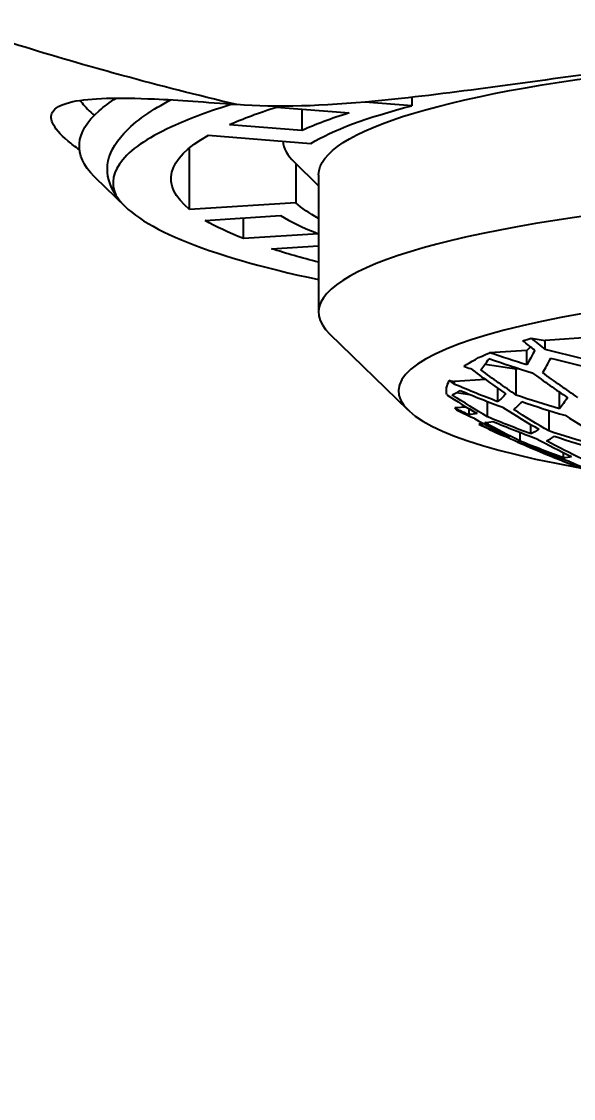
# Model space of a CAD drawing. Header units: millimetres. Extents: x 296 to 1136, y 93 to 687.
# Drawn here: x 419.11 to 426.03, y 447.39 to 460.89 of the extents above; entities that cross this region are included whole.
import ezdxf

# ---------------------------------------------------------------- set-up
doc = ezdxf.new("R2010")
doc.units = ezdxf.units.MM
doc.header["$LTSCALE"] = 0.75
doc.layers.add('DIM', color=3, linetype='Continuous')
doc.styles.get("Standard").update_dxf_attribs({"font": 'arial.ttf'})
doc.dimstyles.new('사본 ISO-25', dxfattribs={"dimtxt": 6, "dimasz": 6, "dimexe": 2.1, "dimexo": 2.1, "dimgap": 2, "dimtad": 1, "dimtih": 1, "dimtoh": 1, "dimdec": 1, "dimdsep": 46, "dimtxsty": 'Standard', "dimcen": 0, "dimclrd": 3, "dimclre": 3, "dimclrt": 4, "dimazin": 2, "dimtp": 0.1, "dimtm": 0.1, "dimtfac": 0.714286, "dimtdec": 1, "dimtmove": 0, "dimatfit": 3, "dimfxl": 1, "dimarcsym": 0})

# ---------------------------------------------------------------- blocks, each defined once
blk = doc.blocks.new('*D84')
at = {"layer": 'DIM', "color": 3, "lineweight": -2, "transparency": 16777216}
for p, q in [((429.635, 478.631), (377.471, 478.631)), ((379.571, 472.631), (379.571, 406.195)), ((379.571, 329.631), (379.571, 396.068)), ((402.472, 323.631), (377.471, 323.631))]:
    blk.add_line(p, q, dxfattribs=at)
at = {"layer": 'DIM', "color": 3, "transparency": 16777216}
for points in [[(378.571, 472.631), (380.571, 472.631), (379.571, 478.631)], [(378.571, 329.631), (380.571, 329.631), (379.571, 323.631)]]:
    blk.add_solid(points, dxfattribs=at)
at = {"layer": 'DIM', "color": 4, "transparency": 16777216, "insert": (379.571, 401.131), "char_height": 6, "attachment_point": 5}
blk.add_mtext('155', dxfattribs=at)

msp = doc.modelspace()

# ---------------------------------------------------------------- linework, layer by layer
for p, q in [((419.485, 460.469), (419.485, 460.469)), ((422.308, 459.818), (423.217, 459.745)), ((424.004, 459.834), (423.419, 459.882)), ((424.004, 459.941), (424.004, 459.834)), ((422.625, 459.793), (422.625, 459.525)), ((422.625, 459.525), (421.717, 459.598)), ((421.453, 459.466), (422.736, 459.362)), ((421.219, 458.534), (421.219, 459.309)), ((422.835, 458.833), (422.531, 459.127)), ((422.549, 459.11), (422.549, 458.618)), ((420.415, 458.569), (420.041, 458.931)), ((422.835, 458.97), (422.835, 457.247)), ((422.549, 458.618), (421.219, 458.534)), ((421.415, 458.398), (422.357, 458.458)), ((421.894, 458.17), (421.894, 458.428)), ((422.835, 458.229), (421.894, 458.17)), ((422.245, 458.044), (422.835, 458.081)), ((423.958, 456.02), (422.974, 456.974)), ((425.498, 456.921), (425.673, 456.895)), ((426.216, 456.93), (425.673, 456.895)), ((425.673, 456.781), (425.673, 456.895)), ((425.443, 456.77), (424.974, 456.74)), ((425.443, 456.77), (425.488, 456.815)), ((425.443, 456.589), (425.443, 456.77)), ((424.922, 456.597), (425.311, 456.54)), ((425.311, 456.54), (425.341, 456.542)), ((425.311, 456.209), (425.311, 456.54)), ((424.472, 456.39), (424.539, 456.38)), ((424.925, 456.405), (424.539, 456.38)), ((424.539, 456.343), (424.539, 456.38)), ((424.564, 456.241), (424.731, 456.216)), ((425.082, 456.125), (425.082, 456.293)), ((425.853, 456.038), (425.853, 456.246)), ((424.689, 456.057), (424.54, 456.048)), ((424.72, 455.963), (424.72, 456.038)), ((424.95, 455.937), (424.95, 456.128)), ((425.721, 455.759), (425.721, 456.016)), ((424.907, 455.849), (424.841, 455.845)), ((425.492, 455.723), (425.492, 455.84)), ((425.13, 455.709), (425.13, 455.732)), ((425.36, 455.633), (425.36, 455.742)), ((425.771, 455.429), (425.771, 455.456)), ((425.903, 455.422), (425.903, 455.488))]:
    msp.add_line(p, q)
at = {"extrusion": (0, 0, -1)}
msp.add_arc((-431.735, 469.978), 15.724, 293.1981, 295.9248, dxfattribs=at)
for centre, major_axis, ratio, start_param, end_param in [((431.735, 458.97), (-8.9, 0), 0.173648, 0, 3.141593), ((431.735, 458.921), (-10.75, 0), 0.173648, 0.37117, 0.501495), ((431.735, 458.921), (-9.35, 0), 0.173648, 0.275208, 0.597456), ((431.735, 458.921), (-10.75, 0), 0.173648, 6.074111, 6.579526), ((431.735, 458.921), (-9.35, 0), 0.173648, 5.971675, 6.095244), ((431.735, 458.921), (-10.75, 0), 0.173648, 5.868957, 5.999282), ((431.735, 458.921), (-10.75, 0), 0.173648, 5.687755, 5.794128), ((431.735, 456.262), (-7.3, 0), 0.173648, 0.518538, 0.546501), ((430.896, 469.804), (3.176, -15.345), 0.754407, 0.729974, 0.74388), ((431.735, 456.262), (-7.3, 0), 0.173648, 0.247305, 0.386799), ((430.059, 470.777), (6.434, 13.485), 0.925417, 3.000571, 3.036167), ((425.132, 470.18), (0.435, 14.217), 0.170948, 2.797359, 2.838393), ((429.853, 470.875), (6.343, 13.295), 0.925417, 2.931508, 2.972367), ((429.868, 469.591), (3.132, -15.133), 0.754407, 0.662886, 0.703725), ((430.64, 469.751), (3.168, -15.308), 0.754407, 0.658089, 0.698372), ((431.735, 456.262), (-7.3, 0), 0.173648, 6.244461, 6.384284), ((429.097, 469.432), (3.076, -14.864), 0.754407, 0.670443, 0.676763), ((430.674, 470.484), (6.638, 13.913), 0.925417, 3.061937, 3.102899), ((428.711, 469.352), (3.041, -14.693), 0.754407, 0.601097, 0.642121), ((425.132, 470.18), (0.435, 14.217), 0.17101, 2.944288, 2.984882), ((430.469, 470.581), (6.581, 13.793), 0.925417, 2.992806, 3.032985), ((425.723, 470.162), (0.443, 14.484), 0.17101, 2.87282, 2.912766), ((431.735, 456.262), (-7.3, 0), 0.173648, 6.085382, 6.113154), ((431.358, 470.157), (6.754, 14.157), 0.925417, 3.127608, 3.143665), ((425.131, 470.18), (0.435, 14.216), 0.170933, 3.090778, 3.131816), ((431.085, 470.288), (6.721, 14.088), 0.925417, 3.056757, 3.097114), ((429.482, 469.512), (3.106, -15.011), 0.754407, 0.593769, 0.63381), ((428.325, 469.272), (3, -14.496), 0.754407, 0.532279, 0.572922), ((425.723, 470.162), (0.443, 14.484), 0.17101, 3.016399, 3.056346), ((425.722, 470.162), (0.443, 14.484), 0.170948, 3.161107, 3.201911), ((431.495, 470.092), (6.764, 14.178), 0.925417, 3.054143, 3.094196), ((429.097, 469.432), (3.076, -14.864), 0.754407, 0.525564, 0.565117), ((430.879, 470.386), (6.685, 14.011), 0.925417, 2.98753, 3.027005), ((427.94, 469.192), (2.953, -14.271), 0.754407, 0.463248, 0.503806), ((431.906, 469.896), (6.767, 14.185), 0.925417, 3.053945, 3.093974), ((426.314, 470.144), (0.451, 14.723), 0.17101, 3.086392, 3.125988)]:
    msp.add_ellipse(centre, major_axis=major_axis, ratio=ratio, start_param=start_param, end_param=end_param, dxfattribs=at)
for centre, major_axis, ratio, start_param, end_param in [((431.735, 458.921), (9.75, 0), 0.173648, 2.633404, 2.777117), ((431.735, 459.414), (9.35, 0), 0.173648, 3.155621, 3.318846), ((431.735, 457.247), (8.9, 0), 0.173648, 6.105932, 9.602032), ((431.735, 458.921), (11.5, 0), 0.173648, 3.244229, 3.827392), ((431.735, 458.921), (9.75, 0), 0.173648, 3.418802, 3.56225), ((431.735, 456.262), (7.9, 0), 0.173648, 5.509136, 10.198852), ((431.026, 469.831), (-3.179, 15.36), 0.754407, 2.395806, 2.412164), ((430.332, 470.647), (-6.537, -13.701), 0.925417, 0.06681, 0.073159), ((424.738, 470.192), (-0.429, -14.022), 0.17101, 0.230533, 0.271806), ((430.127, 470.745), (-6.461, -13.543), 0.925417, 0.101485, 0.142507), ((425.331, 470.174), (-0.438, -14.31), 0.17101, 0.302402, 0.343163), ((429.922, 470.842), (-6.375, -13.361), 0.925417, 0.170789, 0.211429), ((429.739, 469.565), (-3.124, 15.095), 0.754407, 2.43669, 2.477652), ((430.511, 469.724), (-3.163, 15.285), 0.754407, 2.442483, 2.482839), ((428.581, 469.325), (-3.027, 14.63), 0.754386, 2.503605, 2.538961), ((424.738, 470.192), (-0.429, -14.022), 0.17101, 0.082203, 0.123476), ((430.743, 470.451), (-6.655, -13.948), 0.925417, 0.039869, 0.080708), ((431.29, 470.19), (-6.746, -14.144), 0.92539, 6.282918, 6.296602), ((429.354, 469.485), (-3.097, 14.965), 0.754407, 2.5066, 2.54678), ((425.329, 470.174), (-0.438, -14.309), 0.17101, 0.156842, 0.197174), ((430.537, 470.549), (-6.601, -13.836), 0.925417, 0.109789, 0.149829), ((428.196, 469.245), (-2.985, 14.423), 0.754407, 2.567037, 2.607904), ((430.125, 469.645), (-3.146, 15.202), 0.754407, 2.512587, 2.552062), ((431.735, 456.262), (7.3, 0), 0.173648, 3.476964, 3.484686), ((431.7, 469.994), (-6.771, -14.192), 0.925417, 6.276445, 6.298382), ((425.329, 470.174), (-0.438, -14.309), 0.17101, 0.010896, 0.05166), ((431.153, 470.255), (-6.731, -14.109), 0.925417, 0.045157, 0.085443), ((428.968, 469.405), (-3.065, 14.81), 0.754407, 2.575351, 2.61506), ((425.92, 470.156), (-0.446, -14.567), 0.17101, 0.085768, 0.125488), ((430.948, 470.353), (-6.698, -14.039), 0.925417, 0.11534, 0.154726), ((425.92, 470.156), (-0.446, -14.567), 0.17101, 6.224279, 6.264838), ((431.564, 470.059), (-6.767, -14.185), 0.925417, 0.047618, 0.087648), ((428.582, 469.325), (-3.028, 14.63), 0.754407, 2.643679, 2.683197)]:
    msp.add_ellipse(centre, major_axis=major_axis, ratio=ratio, start_param=start_param, end_param=end_param)
for points, knots in [([(421.809, 459.85), (421.31, 459.968), (420.832, 460.09), (420.375, 460.215), (420.206, 460.261), (420.041, 460.308), (419.878, 460.354), (419.44, 460.48), (419.023, 460.607), (418.625, 460.734), (418.474, 460.782), (418.326, 460.831), (418.18, 460.879), (417.864, 460.984), (417.559, 461.089), (417.265, 461.194), (417.065, 461.266), (416.871, 461.337), (416.68, 461.408), (416.286, 461.555), (415.912, 461.702), (415.555, 461.846), (415.486, 461.874), (415.418, 461.902), (415.351, 461.93), (414.956, 462.092), (414.583, 462.253), (414.229, 462.41), (414.209, 462.419), (414.188, 462.428), (414.168, 462.438), (413.936, 462.542), (413.711, 462.645), (413.494, 462.746), (413.386, 462.797), (413.279, 462.847), (413.174, 462.897), (413.153, 462.907), (413.133, 462.917), (413.113, 462.927), (413.049, 462.957), (412.985, 462.988), (412.923, 463.018), (412.728, 463.113), (412.541, 463.206), (412.359, 463.298), (412.294, 463.33), (412.23, 463.363), (412.167, 463.395), (412.148, 463.405), (412.13, 463.414), (412.112, 463.423), (412.046, 463.457), (411.982, 463.49), (411.918, 463.523), (411.744, 463.613), (411.576, 463.702), (411.412, 463.79), (411.381, 463.807), (411.349, 463.824), (411.317, 463.841), (411.214, 463.896), (411.114, 463.951), (411.016, 464.005), (410.879, 464.08), (410.745, 464.154), (410.616, 464.227), (410.595, 464.239), (410.575, 464.25), (410.555, 464.262), (410.469, 464.31), (410.385, 464.358), (410.302, 464.406), (410.164, 464.485), (410.03, 464.563), (409.901, 464.639), (409.891, 464.645), (409.881, 464.651), (409.871, 464.657), (409.775, 464.713), (409.682, 464.769), (409.591, 464.823), (409.533, 464.858), (409.475, 464.893), (409.419, 464.927), (409.373, 464.955), (409.327, 464.983), (409.283, 465.01), (409.275, 465.015), (409.268, 465.019), (409.261, 465.023), (409.188, 465.068), (409.117, 465.112), (409.049, 465.154), (409.011, 465.178), (408.973, 465.201), (408.935, 465.225), (408.905, 465.244), (408.874, 465.263), (408.844, 465.282), (408.802, 465.308), (408.762, 465.334), (408.723, 465.359), (408.709, 465.367), (408.695, 465.376), (408.681, 465.385), (408.587, 465.444), (408.5, 465.5), (408.413, 465.557), (408.363, 465.589), (408.312, 465.622), (408.264, 465.653), (408.261, 465.655), (408.257, 465.657), (408.254, 465.659), (408.219, 465.682), (408.184, 465.706), (408.149, 465.728), (408.084, 465.771), (408.024, 465.811), (407.962, 465.852), (407.914, 465.884), (407.865, 465.916), (407.817, 465.948), (407.789, 465.967), (407.761, 465.986), (407.732, 466.005), (407.675, 466.043), (407.617, 466.082), (407.563, 466.119), (407.508, 466.156), (407.456, 466.192), (407.403, 466.228), (407.363, 466.255), (407.321, 466.284), (407.282, 466.311), (407.236, 466.342), (407.192, 466.372), (407.149, 466.402), (407.117, 466.424), (407.084, 466.447), (407.05, 466.471), (407.043, 466.475), (407.036, 466.48), (407.029, 466.485), (407.003, 466.503), (406.976, 466.522), (406.948, 466.541), (406.923, 466.559), (406.897, 466.577), (406.872, 466.595), (406.841, 466.616), (406.811, 466.637), (406.78, 466.659), (406.756, 466.675), (406.732, 466.692), (406.707, 466.71), (406.679, 466.73), (406.649, 466.751), (406.62, 466.771), (406.606, 466.781), (406.593, 466.79), (406.579, 466.8), (406.489, 466.864), (406.396, 466.929), (406.301, 466.997), (406.262, 467.025), (406.222, 467.053), (406.182, 467.082), (406.176, 467.086), (406.171, 467.089), (406.165, 467.093), (406.14, 467.112), (406.114, 467.13), (406.088, 467.149), (406.037, 467.185), (405.986, 467.222), (405.935, 467.258), (405.895, 467.287), (405.855, 467.316), (405.815, 467.345), (405.767, 467.379), (405.718, 467.414), (405.668, 467.45), (405.645, 467.467), (405.621, 467.484), (405.596, 467.502), (405.556, 467.531), (405.515, 467.56), (405.473, 467.591), (405.441, 467.614), (405.408, 467.637), (405.376, 467.661), (405.343, 467.685), (405.311, 467.708), (405.278, 467.732), (405.253, 467.75), (405.227, 467.769), (405.201, 467.787), (405.176, 467.806), (405.15, 467.824), (405.124, 467.843), (405.064, 467.887), (405.002, 467.932), (404.939, 467.978), (404.9, 468.006), (404.86, 468.034), (404.821, 468.063), (404.789, 468.086), (404.758, 468.109), (404.726, 468.132), (404.685, 468.161), (404.645, 468.191), (404.603, 468.221), (404.575, 468.241), (404.546, 468.262), (404.517, 468.283), (404.513, 468.286), (404.509, 468.289), (404.505, 468.292), (404.445, 468.335), (404.385, 468.379), (404.324, 468.424), (404.245, 468.481), (404.165, 468.539), (404.082, 468.599), (404.017, 468.646), (403.951, 468.694), (403.883, 468.743), (403.865, 468.756), (403.847, 468.77), (403.828, 468.783), (403.778, 468.82), (403.726, 468.857), (403.674, 468.894), (403.618, 468.935), (403.561, 468.976), (403.504, 469.018), (403.354, 469.126), (403.2, 469.239), (403.039, 469.355)], [0.0000005, 0.0000005, 0.0000005, 0.0000005, 0.0317641, 0.0317641, 0.0317641, 0.0434783, 0.0434783, 0.0434783, 0.0750152, 0.0750152, 0.0750152, 0.0869565, 0.0869565, 0.0869565, 0.1128529, 0.1128529, 0.1128529, 0.1304348, 0.1304348, 0.1304348, 0.1669063, 0.1669063, 0.1669063, 0.173913, 0.173913, 0.173913, 0.2150251, 0.2150251, 0.2150251, 0.2173913, 0.2173913, 0.2173913, 0.2445651, 0.2445651, 0.2445651, 0.2582038, 0.2582038, 0.2582038, 0.2608696, 0.2608696, 0.2608696, 0.2692076, 0.2692076, 0.2692076, 0.295145, 0.295145, 0.295145, 0.3043478, 0.3043478, 0.3043478, 0.3070325, 0.3070325, 0.3070325, 0.3166042, 0.3166042, 0.3166042, 0.3427154, 0.3427154, 0.3427154, 0.3478261, 0.3478261, 0.3478261, 0.364495, 0.364495, 0.364495, 0.3876478, 0.3876478, 0.3876478, 0.3913043, 0.3913043, 0.3913043, 0.4068733, 0.4068733, 0.4068733, 0.4327871, 0.4327871, 0.4327871, 0.4347826, 0.4347826, 0.4347826, 0.4541863, 0.4541863, 0.4541863, 0.4666138, 0.4666138, 0.4666138, 0.4766162, 0.4766162, 0.4766162, 0.4782609, 0.4782609, 0.4782609, 0.4947593, 0.4947593, 0.4947593, 0.5041034, 0.5041034, 0.5041034, 0.5115921, 0.5115921, 0.5115921, 0.5217391, 0.5217391, 0.5217391, 0.5254267, 0.5254267, 0.5254267, 0.5501554, 0.5501554, 0.5501554, 0.5643058, 0.5643058, 0.5643058, 0.5652174, 0.5652174, 0.5652174, 0.5754155, 0.5754155, 0.5754155, 0.594159, 0.594159, 0.594159, 0.6086957, 0.6086957, 0.6086957, 0.6171815, 0.6171815, 0.6171815, 0.6344227, 0.6344227, 0.6344227, 0.6521739, 0.6521739, 0.6521739, 0.6656449, 0.6656449, 0.6656449, 0.6813361, 0.6813361, 0.6813361, 0.6932665, 0.6932665, 0.6932665, 0.6956522, 0.6956522, 0.6956522, 0.7045555, 0.7045555, 0.7045555, 0.7128105, 0.7128105, 0.7128105, 0.7227636, 0.7227636, 0.7227636, 0.730276, 0.730276, 0.730276, 0.7391304, 0.7391304, 0.7391304, 0.743209, 0.743209, 0.743209, 0.7700081, 0.7700081, 0.7700081, 0.7810925, 0.7810925, 0.7810925, 0.7826087, 0.7826087, 0.7826087, 0.7896387, 0.7896387, 0.7896387, 0.8032071, 0.8032071, 0.8032071, 0.8136853, 0.8136853, 0.8136853, 0.826087, 0.826087, 0.826087, 0.8320791, 0.8320791, 0.8320791, 0.8421547, 0.8421547, 0.8421547, 0.8499604, 0.8499604, 0.8499604, 0.8576765, 0.8576765, 0.8576765, 0.8636841, 0.8636841, 0.8636841, 0.8695652, 0.8695652, 0.8695652, 0.8834011, 0.8834011, 0.8834011, 0.891971, 0.891971, 0.891971, 0.8986814, 0.8986814, 0.8986814, 0.9072023, 0.9072023, 0.9072023, 0.9130435, 0.9130435, 0.9130435, 0.9138993, 0.9138993, 0.9138993, 0.9258791, 0.9258791, 0.9258791, 0.9411815, 0.9411815, 0.9411815, 0.9532839, 0.9532839, 0.9532839, 0.9565217, 0.9565217, 0.9565217, 0.965466, 0.965466, 0.965466, 0.9750922, 0.9750922, 0.9750922, 0.9999999, 0.9999999, 0.9999999, 0.9999999]), ([(441.66, 459.85), (441.148, 459.806), (440.553, 459.832), (438.977, 459.985), (437.957, 460.14), (435.988, 460.4), (435.079, 460.506), (433.68, 460.612), (433.209, 460.639), (432.395, 460.665), (432.054, 460.671), (431.369, 460.67), (431.025, 460.664), (430.197, 460.636), (429.716, 460.608), (428.276, 460.495), (427.34, 460.382), (425.392, 460.122), (424.412, 459.975), (422.889, 459.831), (422.31, 459.807), (421.809, 459.85)], [0.000012, 0.000012, 0.000012, 0.000012, 0.271477, 0.271477, 0.635767, 0.635767, 0.920807, 0.920807, 1.062786, 1.062786, 1.164876, 1.164876, 1.267684, 1.267684, 1.413159, 1.413159, 1.707685, 1.707685, 2.059972, 2.059972, 2.32523, 2.32523, 2.32523, 2.32523]), ([(419.84, 459.282), (419.787, 459.32), (419.74, 459.356), (419.595, 459.478), (419.53, 459.555), (419.476, 459.68), (419.48, 459.731), (419.552, 459.823), (419.634, 459.861), (419.974, 459.933), (420.319, 459.941), (421.076, 459.907), (421.421, 459.882), (421.809, 459.85)], [-1.08592, -1.08592, -1.08592, -1.08592, -1.019135, -1.019135, -0.852029, -0.852029, -0.704393, -0.704393, -0.524769, -0.524769, -0.205787, -0.205787, -0.000001, -0.000001, -0.000001, -0.000001]), ([(420.041, 458.931), (420.036, 458.936), (420.03, 458.942), (419.755, 459.22), (419.776, 459.501), (420.147, 459.826), (420.218, 459.879), (420.301, 459.931)], [4.404689, 4.404689, 4.404689, 4.404689, 4.4136708, 4.4136708, 4.872283, 4.872283, 4.9622075, 4.9622075, 4.9622075, 4.9622075]), ([(419.845, 459.903), (419.853, 459.892), (419.862, 459.881), (419.913, 459.818), (419.964, 459.767), (420.025, 459.716)], [9.1743443, 9.1743443, 9.1743443, 9.1743443, 9.1924415, 9.1924415, 9.2760909, 9.2760909, 9.2760909, 9.2760909]), ([(420.295, 458.716), (420.212, 458.842), (420.177, 458.968), (420.206, 459.227), (420.275, 459.359), (420.542, 459.648), (420.754, 459.789), (420.984, 459.91)], [-1.2556244, -1.2556244, -1.2556244, -1.2556244, -1.1581666, -1.1581666, -1.0562251, -1.0562251, -0.9290363, -0.9290363, -0.9290363, -0.9290363]), ([(421.754, 459.854), (421.48, 459.771), (421.241, 459.683), (420.728, 459.454), (420.506, 459.309), (420.258, 459.013), (420.228, 458.864), (420.295, 458.716)], [0.7008681, 0.7008681, 0.7008681, 0.7008681, 0.8669851, 0.8669851, 1.1251771, 1.1251771, 1.3776232, 1.3776232, 1.3776232, 1.3776232])]:
    msp.add_open_spline(points, degree=3, knots=knots)

# ---------------------------------------------------------------- dimensions: what is measured, and where the dimension line sits
at = {"layer": 'DIM'}
dim = msp.add_linear_dim(base=(379.571, 323.631), p1=(431.735, 478.631), p2=(404.572, 323.631), angle=90, dimstyle='사본 ISO-25', override={"dimtxt": 6, "dimasz": 6, "dimtad": 0}, dxfattribs=at)
dim.commit()
dim.dimension.update_dxf_attribs({"geometry": '*D84', "text_midpoint": (379.571, 401.131)})

doc.saveas('drawing.dxf')
